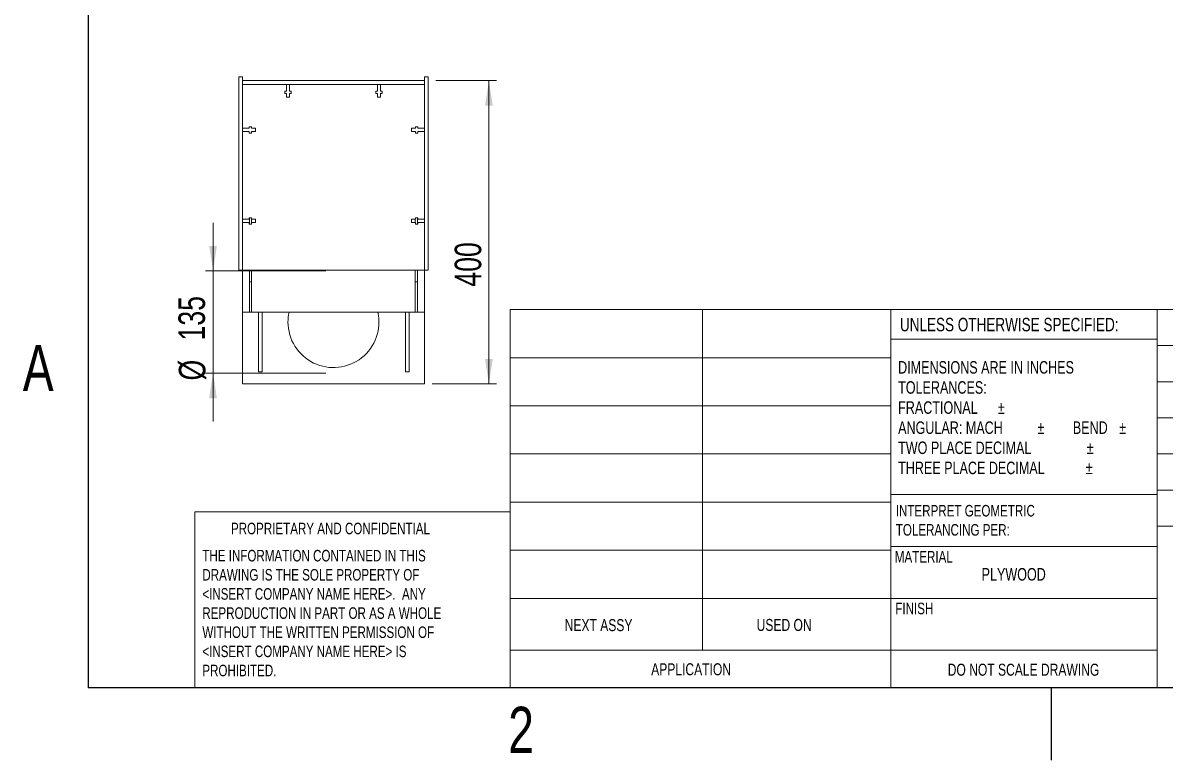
# Model space of a CAD drawing. Header units: inches. Extents: x 0.1 to 10.9, y 0.1 to 8.4.
# Drawn here: x 0.16 to 6.09, y 0.13 to 3.95 of the extents above; entities that cross this region are included whole.
import ezdxf

# ---------------------------------------------------------------- set-up
doc = ezdxf.new("R2010")
doc.units = ezdxf.units.IN
doc.header["$MEASUREMENT"] = 0
doc.styles.add('SLDTEXTSTYLE0', font='TXT', dxfattribs={"width": 0.75})
doc.dimstyles.new('SLDDIMSTYLE0', dxfattribs={"dimtxt": 0.137795, "dimasz": 0.13, "dimexe": 0, "dimexo": 0.0625, "dimgap": 0.034449, "dimtad": 1, "dimlfac": 254, "dimrnd": 1e-09, "dimzin": 12, "dimdsep": 46, "dimtxsty": 'SLDTEXTSTYLE0', "dimsah": 1, "dimcen": 0.09, "dimadec": 0, "dimazin": 3, "dimtfac": 1, "dimtofl": 0, "dimtmove": 0, "dimatfit": 3, "dimfxl": 0, "dimfrac": 2, "dimtolj": 1, "dimtzin": 12, "dimarcsym": 0})
doc.dimstyles.new('SLDDIMSTYLE4', dxfattribs={"dimtxt": 0.137795, "dimasz": 0.13, "dimexe": 0, "dimexo": 0.0625, "dimgap": 0.034449, "dimtad": 1, "dimlfac": 254, "dimrnd": 1e-09, "dimzin": 12, "dimdsep": 46, "dimtxsty": 'SLDTEXTSTYLE0', "dimsah": 1, "dimcen": 0.09, "dimadec": 0, "dimazin": 3, "dimtfac": 1, "dimtmove": 0, "dimatfit": 0, "dimfxl": 0, "dimfrac": 2, "dimtolj": 1, "dimtzin": 12, "dimarcsym": 0})

# ---------------------------------------------------------------- blocks, each defined once
blk = doc.blocks.new('SW_NOTE_0')
at = {"color": 0, "linetype": 'Continuous', "lineweight": 0, "char_height": 0.06, "attachment_point": 1, "style": 'SLDTEXTSTYLE0'}
for s, insert in [('INTERPRET GEOMETRIC', (0, 0.0773)), ('TOLERANCING PER:', (0, -0.022))]:
    blk.add_mtext(s, dxfattribs=dict(at, insert=insert))
blk = doc.blocks.new('SW_NOTE_1')
at = {"color": 0, "linetype": 'Continuous', "lineweight": 0, "char_height": 0.065, "attachment_point": 1, "style": 'SLDTEXTSTYLE0'}
for s, insert in [('DIMENSIONS ARE IN INCHES', (0, 0.0838)), ('TOLERANCES:', (0, -0.0206)), ('FRACTIONAL', (0, -0.125)), ('%%p', (0.5176, -0.125)), ('ANGULAR: MACH', (0, -0.2293)), ('BEND', (0.9072, -0.2293)), ('%%p', (0.7234, -0.2293)), ('%%p', (1.1478, -0.2293)), ('TWO PLACE DECIMAL', (0, -0.3337)), ('%%p', (0.9794, -0.3337)), ('THREE PLACE DECIMAL', (0, -0.4381)), ('%%p', (0.9738, -0.4381))]:
    blk.add_mtext(s, dxfattribs=dict(at, insert=insert))
blk = doc.blocks.new('SW_NOTE_2')
at = {"color": 0, "linetype": 'Continuous', "lineweight": 0, "char_height": 0.06, "attachment_point": 1, "style": 'SLDTEXTSTYLE0'}
for s, insert in [('THE INFORMATION CONTAINED IN THIS', (0, 0.0773)), ('DRAWING IS THE SOLE PROPERTY OF', (0, -0.022)), ('<INSERT COMPANY NAME HERE>.  ANY', (0, -0.1214)), ('REPRODUCTION IN PART OR AS A WHOLE', (0, -0.2208)), ('WITHOUT THE WRITTEN PERMISSION OF', (0, -0.3201)), ('<INSERT COMPANY NAME HERE> IS', (0, -0.4195)), ('PROHIBITED.', (0, -0.5189))]:
    blk.add_mtext(s, dxfattribs=dict(at, insert=insert))
blk = doc.blocks.new('_D_20')
at = {"color": 7, "linetype": 'Continuous', "lineweight": 0}
for p, q in [((1.1482, 2.665), (1.1482, 2.915)), ((1.7342, 2.665), (1.1089, 2.665)), ((1.1482, 2.665), (1.1482, 2.1335)), ((1.7342, 2.1335), (1.1089, 2.1335)), ((1.1482, 2.1335), (1.1482, 1.8835))]:
    blk.add_line(p, q, dxfattribs=at)
for points in [[(1.1482, 2.665), (1.1682, 2.795), (1.1282, 2.795)], [(1.1482, 2.1335), (1.1282, 2.0035), (1.1682, 2.0035)]]:
    blk.add_solid(points, dxfattribs=at)
at = {"color": 7, "linetype": 'Continuous', "lineweight": 0, "char_height": 0.1378, "attachment_point": 1, "rotation": 90, "style": 'SLDTEXTSTYLE0'}
for s, insert in [('135', (0.9685, 2.3038)), ('%%c', (0.9706, 2.096))]:
    blk.add_mtext(s, dxfattribs=dict(at, insert=insert))
blk = doc.blocks.new('_D_21')
at = {"color": 7, "linetype": 'Continuous', "lineweight": 0}
for p, q in [((2.305, 3.6527), (2.6199, 3.6527)), ((2.5805, 2.0779), (2.5805, 3.6527)), ((2.2854, 2.0779), (2.6199, 2.0779))]:
    blk.add_line(p, q, dxfattribs=at)
for points in [[(2.5805, 3.6527), (2.5605, 3.5227), (2.6005, 3.5227)], [(2.5805, 2.0779), (2.6005, 2.2079), (2.5605, 2.2079)]]:
    blk.add_solid(points, dxfattribs=at)
at = {"color": 7, "linetype": 'Continuous', "lineweight": 0, "insert": (2.4029, 2.5832), "char_height": 0.1378, "attachment_point": 1, "rotation": 90, "style": 'SLDTEXTSTYLE0'}
blk.add_mtext('400', dxfattribs=at)

msp = doc.modelspace()

# ---------------------------------------------------------------- linework, layer by layer
at = {"color": 7, "linetype": 'Continuous'}
for p, q in [((0.5, 8), (0.5, 0.5)), ((10.5, 0.5), (0.5, 0.5)), ((5.5, 0.5), (5.5, 0.125))]:
    msp.add_line(p, q, dxfattribs=at)
at = {"color": 7, "linetype": 'Continuous', "lineweight": 15}
for p, q in [((1.281427, 2.668428), (1.281427, 3.672365)), ((1.301112, 3.672365), (1.281427, 3.672365)), ((1.301112, 3.672365), (1.301112, 2.668428)), ((1.301112, 3.65268), (2.245994, 3.65268)), ((1.301112, 3.632995), (2.245994, 3.632995)), ((1.528898, 3.632995), (1.528898, 3.597723)), ((1.545433, 3.597723), (1.545433, 3.632995)), ((2.001339, 3.632995), (2.001339, 3.597723)), ((2.017874, 3.597723), (2.017874, 3.632995)), ((2.265679, 3.672365), (2.245994, 3.672365)), ((2.245994, 2.668428), (2.245994, 3.672365)), ((2.245994, 3.632995), (2.245994, 3.65268)), ((2.265679, 3.672365), (2.265679, 2.668428)), ((1.528898, 3.597723), (1.521024, 3.597723)), ((1.521024, 3.597723), (1.521024, 3.585912)), ((1.521024, 3.585912), (1.528898, 3.585912)), ((1.528898, 3.585912), (1.528898, 3.566227)), ((1.528898, 3.566227), (1.545433, 3.566227)), ((1.553307, 3.597723), (1.545433, 3.597723)), ((1.545433, 3.566227), (1.545433, 3.585912)), ((1.545433, 3.585912), (1.553307, 3.585912)), ((1.553307, 3.585912), (1.553307, 3.597723)), ((2.001339, 3.597723), (1.993465, 3.597723)), ((1.993465, 3.597723), (1.993465, 3.585912)), ((1.993465, 3.585912), (2.001339, 3.585912)), ((2.001339, 3.585912), (2.001339, 3.566227)), ((2.001339, 3.566227), (2.017874, 3.566227)), ((2.025748, 3.597723), (2.017874, 3.597723)), ((2.017874, 3.566227), (2.017874, 3.585912)), ((2.017874, 3.585912), (2.025748, 3.585912)), ((2.025748, 3.585912), (2.025748, 3.597723)), ((1.336385, 3.405043), (1.301112, 3.405043)), ((1.301112, 3.388507), (1.336385, 3.388507)), ((1.348196, 3.412917), (1.336385, 3.412917)), ((1.336385, 3.412917), (1.336385, 3.405043)), ((1.336385, 3.388507), (1.336385, 3.380633)), ((1.348196, 3.405043), (1.348196, 3.412917)), ((1.367881, 3.405043), (1.348196, 3.405043)), ((1.348196, 3.380633), (1.348196, 3.388507)), ((1.348196, 3.388507), (1.367881, 3.388507)), ((1.367881, 3.388507), (1.367881, 3.405043)), ((2.19891, 3.405043), (2.179225, 3.405043)), ((2.179225, 3.405043), (2.179225, 3.388507)), ((2.179225, 3.388507), (2.19891, 3.388507)), ((2.210721, 3.412917), (2.19891, 3.412917)), ((2.19891, 3.412917), (2.19891, 3.405043)), ((2.19891, 3.388507), (2.19891, 3.380633)), ((2.210721, 3.405043), (2.210721, 3.412917)), ((2.245994, 3.405043), (2.210721, 3.405043)), ((2.210721, 3.388507), (2.245994, 3.388507)), ((2.210721, 3.380633), (2.210721, 3.388507)), ((1.336385, 3.380633), (1.348196, 3.380633)), ((2.19891, 3.380633), (2.210721, 3.380633)), ((1.336385, 2.932602), (1.301112, 2.932602)), ((1.301112, 2.916066), (1.336385, 2.916066)), ((1.348196, 2.940476), (1.336385, 2.940476)), ((1.336385, 2.940476), (1.336385, 2.932602)), ((1.336385, 2.916066), (1.336385, 2.908192)), ((1.336385, 2.908192), (1.348196, 2.908192)), ((1.336879, 2.908192), (1.336879, 2.940476)), ((1.348196, 2.932602), (1.348196, 2.940476)), ((1.367881, 2.932602), (1.348196, 2.932602)), ((1.348196, 2.908192), (1.348196, 2.916066)), ((1.348196, 2.916066), (1.367881, 2.916066)), ((1.34869, 2.916066), (1.34869, 2.932602)), ((1.367881, 2.916066), (1.367881, 2.932602)), ((2.19891, 2.932602), (2.179225, 2.932602)), ((2.179225, 2.932602), (2.179225, 2.916066)), ((2.179225, 2.916066), (2.19891, 2.916066)), ((2.198415, 2.916066), (2.198415, 2.932602)), ((2.198415, 2.916066), (2.198415, 2.932602)), ((2.210721, 2.940476), (2.19891, 2.940476)), ((2.19891, 2.940476), (2.19891, 2.932602)), ((2.19891, 2.916066), (2.19891, 2.908192)), ((2.19891, 2.908192), (2.210721, 2.908192)), ((2.210226, 2.908192), (2.210226, 2.940476)), ((2.210721, 2.932602), (2.210721, 2.940476)), ((2.245994, 2.932602), (2.210721, 2.932602)), ((2.210721, 2.908192), (2.210721, 2.916066)), ((2.210721, 2.916066), (2.245994, 2.916066)), ((1.301112, 2.668428), (1.281427, 2.668428)), ((1.301112, 2.668428), (1.301112, 2.450026)), ((2.245994, 2.668428), (1.301112, 2.668428)), ((1.336879, 2.607506), (1.336879, 2.668428)), ((1.34869, 2.607506), (1.34869, 2.668428)), ((2.198415, 2.666561), (2.198415, 2.668428)), ((2.198415, 2.607506), (2.198415, 2.668428)), ((2.198415, 2.666561), (2.198415, 2.666561)), ((2.210226, 2.607506), (2.210226, 2.668428)), ((2.245994, 2.450026), (2.245994, 2.668428)), ((2.265679, 2.668428), (2.245994, 2.668428)), ((1.336879, 2.450026), (1.336879, 2.607506)), ((1.34869, 2.607506), (1.336879, 2.607506)), ((1.34869, 2.450026), (1.34869, 2.607506)), ((2.210226, 2.607506), (2.198415, 2.607506)), ((2.198415, 2.450026), (2.198415, 2.607506)), ((2.198415, 2.587821), (2.198415, 2.587821)), ((2.198415, 2.450026), (2.198415, 2.587821)), ((2.210226, 2.450026), (2.210226, 2.607506)), ((1.301112, 2.450026), (1.336879, 2.450026)), ((1.301112, 2.450026), (1.301112, 2.077877)), ((1.34869, 2.450026), (1.336879, 2.450026)), ((1.34869, 2.450026), (2.198415, 2.450026)), ((1.383527, 2.141145), (1.383527, 2.450026)), ((1.403212, 2.450026), (1.403212, 2.141145)), ((2.147569, 2.141145), (2.147569, 2.450026)), ((2.167254, 2.450026), (2.167254, 2.141145)), ((2.210226, 2.450026), (2.198415, 2.450026)), ((2.198415, 2.450026), (2.198415, 2.450026)), ((2.210226, 2.450026), (2.245994, 2.450026)), ((2.245994, 2.077877), (2.245994, 2.450026)), ((1.383527, 2.141145), (1.403212, 2.141145)), ((2.147569, 2.141145), (2.167254, 2.141145)), ((1.301112, 2.077877), (2.245994, 2.077877))]:
    msp.add_line(p, q, dxfattribs=at)
at = {"color": 7, "linetype": 'Continuous', "lineweight": 0}
for p, q in [((2.691108, 0.5), (2.691108, 2.464348)), ((2.691108, 2.464348), (10.5, 2.464348)), ((3.689088, 2.464348), (3.689088, 0.696275)), ((4.668257, 0.5), (4.668257, 2.464348)), ((6.049708, 2.464348), (6.049708, 0.5)), ((6.049708, 2.310008), (4.668257, 2.310008)), ((6.049708, 2.276848), (7.74128, 2.276848)), ((2.691108, 2.214348), (4.668257, 2.214348)), ((6.049708, 2.089348), (7.74128, 2.089348)), ((2.691108, 1.964348), (4.668257, 1.964348)), ((6.049708, 1.901848), (7.74128, 1.901848)), ((2.691108, 1.714348), (4.668257, 1.714348)), ((7.74128, 1.714348), (6.049708, 1.714348)), ((4.668257, 1.503723), (6.049708, 1.503723)), ((7.74128, 1.526848), (6.049708, 1.526848)), ((2.691108, 1.464348), (4.668257, 1.464348)), ((2.691108, 1.414348), (1.053898, 1.414348)), ((1.053898, 0.5), (1.053898, 1.414348)), ((7.74128, 1.339348), (6.049708, 1.339348)), ((2.691108, 1.214348), (4.668257, 1.214348)), ((4.668257, 1.233723), (6.049708, 1.233723)), ((2.691108, 0.964348), (4.668257, 0.964348)), ((4.668257, 0.963723), (6.049708, 0.963723)), ((2.691108, 0.696275), (6.049708, 0.696275)), ((10.5, 0.5), (1.053898, 0.5))]:
    msp.add_line(p, q, dxfattribs=at)
at = {"color": 7, "linetype": 'Continuous', "lineweight": 15}
for start, end in [(167.5920304, 180), (180, 12.4079696)]:
    msp.add_arc((1.773553, 2.399269), 0.23622, start, end, dxfattribs=at)

# ---------------------------------------------------------------- block references
at = {"color": 7, "linetype": 'Continuous', "lineweight": 0}
for name, p in [('SW_NOTE_1', (4.705407, 2.112844)), ('SW_NOTE_0', (4.693266, 1.372581)), ('SW_NOTE_2', (1.092694, 1.139276))]:
    msp.add_blockref(name, p, dxfattribs=at)

# ---------------------------------------------------------------- texts
at = {"color": 7, "linetype": 'Continuous', "lineweight": 0, "style": 'SLDTEXTSTYLE0'}
for s, insert, char_height, attachment_point in [('UNLESS OTHERWISE SPECIFIED:', (4.714881, 2.421222), 0.07, 1), ('A', (0.240417, 2.280669), 0.24, 2), ('PROPRIETARY AND CONFIDENTIAL', (1.241322, 1.357594), 0.06, 1), ('MATERIAL', (4.688197, 1.210749), 0.06, 1), ('PLYWOOD', (5.138942, 1.122307), 0.065, 1), ('FINISH', (4.690933, 0.94245), 0.06, 1), ('NEXT ASSY', (2.974075, 0.857136), 0.0625, 1), ('USED ON', (3.970634, 0.858172), 0.0625, 1), ('APPLICATION', (3.423213, 0.627936), 0.0625, 1), ('DO NOT SCALE DRAWING', (5.356447, 0.625772), 0.0625, 2), ('2', (2.747583, 0.402109), 0.24, 2)]:
    msp.add_mtext(s, dxfattribs=dict(at, insert=insert, char_height=char_height, attachment_point=attachment_point))

# ---------------------------------------------------------------- dimensions: what is measured, and where the dimension line sits
at = {"color": 7, "linetype": 'Continuous', "lineweight": 0}
dim = msp.add_linear_dim(base=(2.580495, 3.65268), p1=(2.245994, 2.077877), p2=(2.265679, 3.65268), angle=90, dimstyle='SLDDIMSTYLE0', dxfattribs=at)
dim.commit()
dim.dimension.update_dxf_attribs({"geometry": '_D_21', "text_midpoint": (2.580495, 2.735923), "dimtype": 160})
dim = msp.add_linear_dim(base=(1.148247, 2.133521), p1=(1.773553, 2.665017), p2=(1.773553, 2.133521), angle=90, text='%%c<>', dimstyle='SLDDIMSTYLE4', dxfattribs=at)
dim.commit()
dim.dimension.update_dxf_attribs({"geometry": '_D_20', "text_midpoint": (1.148247, 2.352655), "dimtype": 160})

doc.saveas('drawing.dxf')
